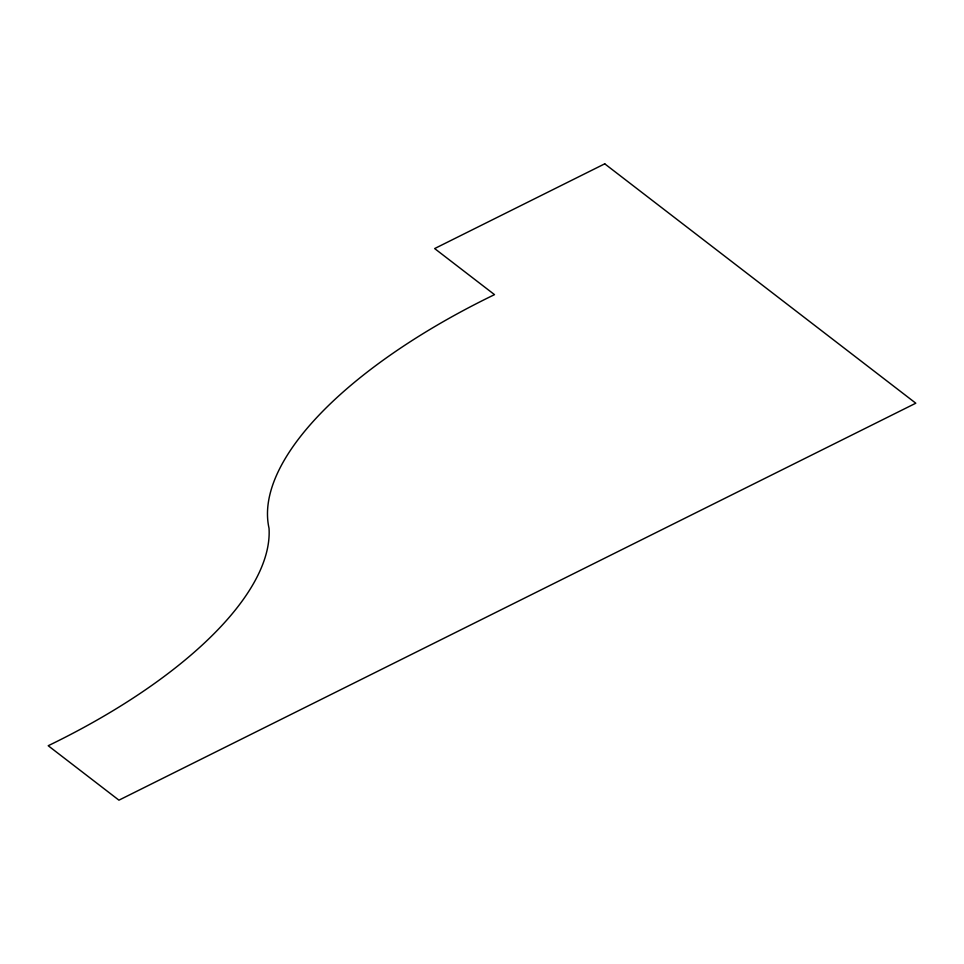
<?xml version="1.0" encoding="UTF-8"?>
<svg xmlns="http://www.w3.org/2000/svg" width="964" height="964" viewBox="0 0 964 964"><rect width="100%" height="100%" fill="white"/><g stroke="black" fill="none" stroke-linecap="round" stroke-linejoin="round"><path stroke-width="1.45" d="M604.741 163.832L434.644 248.567L494.508 294.635A374.466 150.517 -20.8 0 0 269.016 528.188A363.729 146.203 -20.8 0 1 48.2 745.726L118.934 800.168L915.8 403.205L604.741 163.832"/></g></svg>
